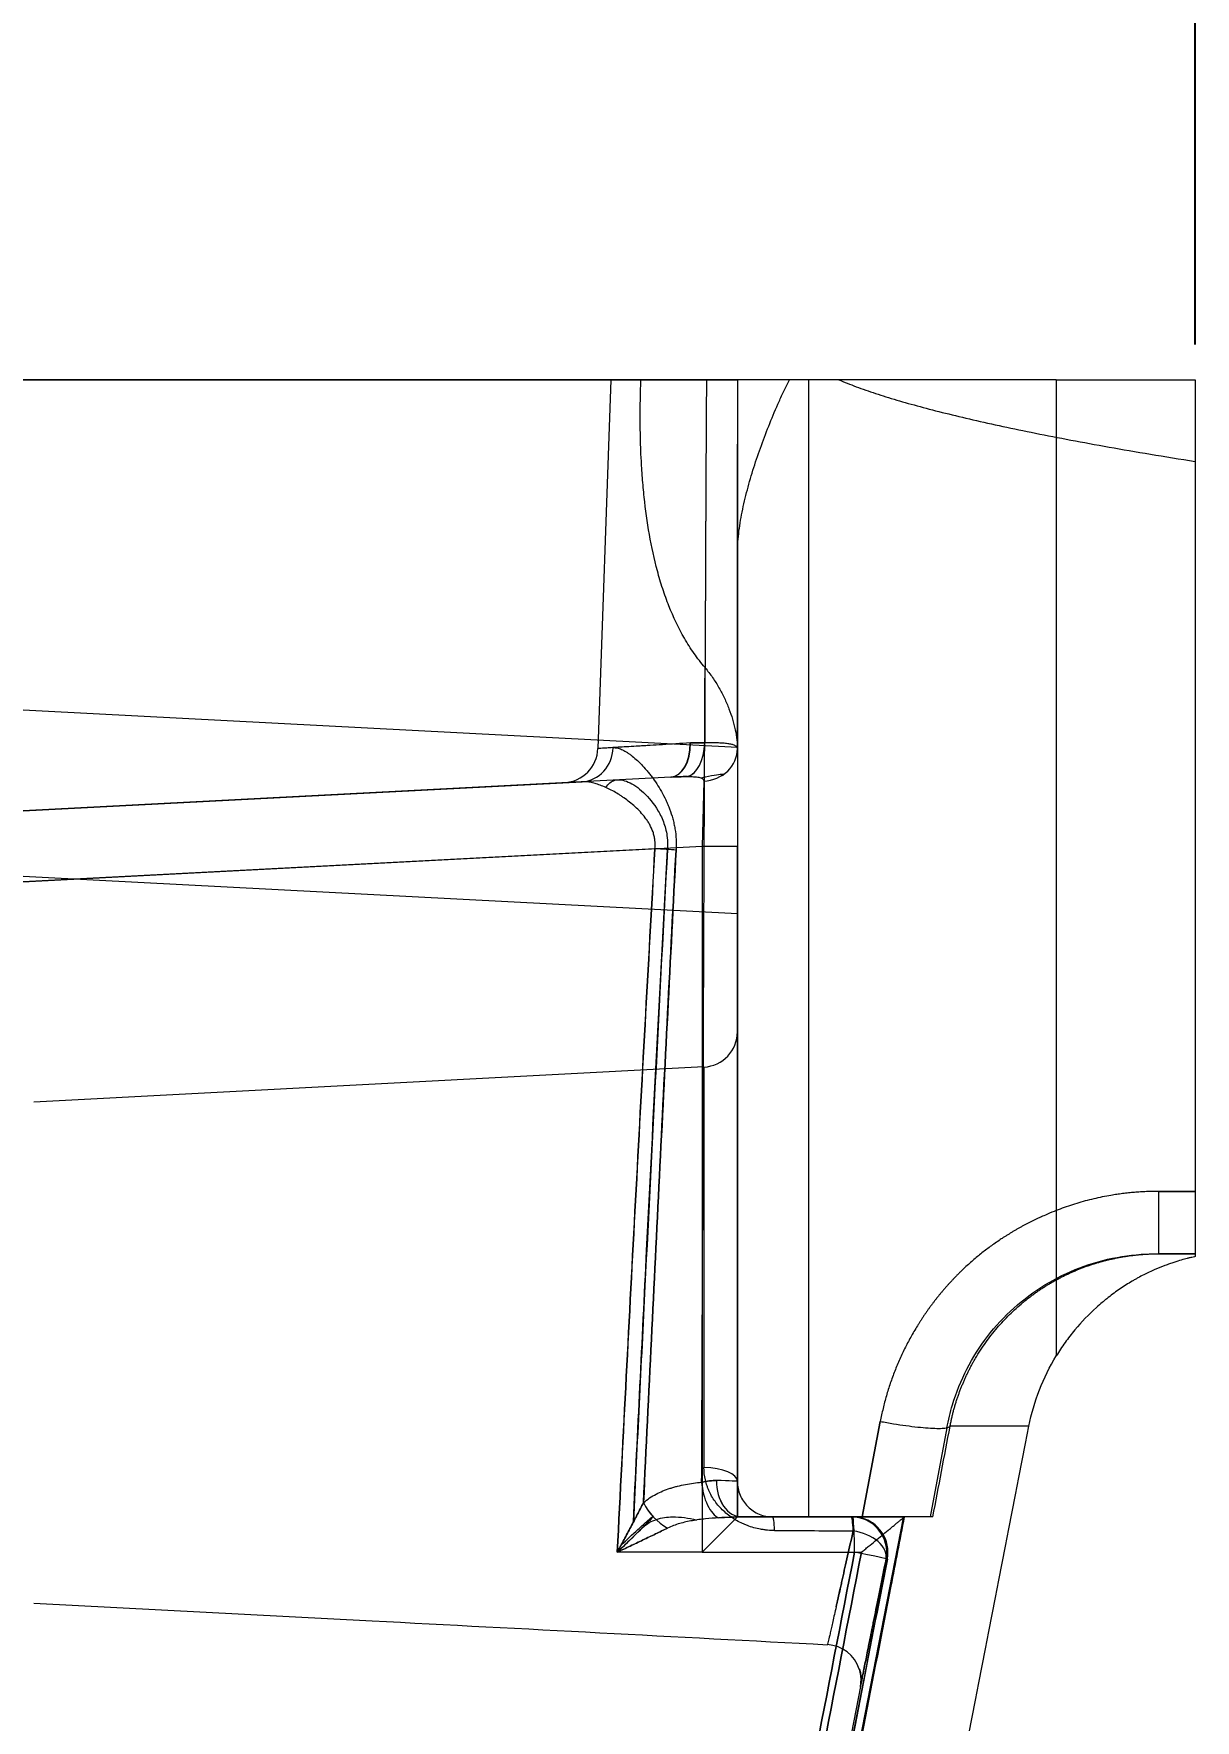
# Model space of a CAD drawing. Header units: millimetres. Extents: x 696 to 1262, y 405 to 535.
# Drawn here: x 952.66 to 969.09, y 481.03 to 504.9 of the extents above; entities that cross this region are included whole.
import ezdxf
from ezdxf.lldxf.tags import DXFTag

# ---------------------------------------------------------------- set-up
doc = ezdxf.new("R2010")
doc.units = ezdxf.units.MM
doc.layers.add('core', color=7, linetype='Continuous', lineweight=20)
doc.layers.add('dim', color=82, linetype='Continuous', lineweight=9)
tags = doc.linetypes.add('DASHED', pattern=[25.72, 12.86, -12.86]).pattern_tags.tags
tags[6:7] = [DXFTag(74, 4), DXFTag(75, 0), DXFTag(340, '0'), DXFTag(46, 0.0), DXFTag(50, 0.0), DXFTag(44, 0.0), DXFTag(45, 0.0)]
tags[4:5] = [DXFTag(74, 4), DXFTag(75, 0), DXFTag(340, '0'), DXFTag(46, 0.0), DXFTag(50, 0.0), DXFTag(44, 0.0), DXFTag(45, 0.0)]
doc.dimstyles.get("Standard").update_dxf_attribs({"dimtxt": 0.18, "dimasz": 0.18, "dimexe": 0.18, "dimexo": 0.0625, "dimgap": 0.09, "dimtad": 0, "dimtih": 1, "dimtoh": 1, "dimzin": 0, "dimdsep": 46, "dimtxsty": 'Standard', "dimcen": 0.09, "dimadec": 0, "dimazin": 0, "dimtfac": 1, "dimtofl": 0, "dimtmove": 0, "dimatfit": 3, "dimfxl": 0, "dimtolj": 1, "dimtzin": 0, "dimarcsym": 0})

# ---------------------------------------------------------------- blocks, each defined once
blk = doc.blocks.new('*D4')
at = {"layer": 'Defpoints', "color": 0, "lineweight": 18, "transparency": 16777216}
for p in [(969.086, 533.419), (843.986, 517.571), (969.086, 500.001)]:
    blk.add_point(p, dxfattribs=at)
at = {"layer": 'dim', "color": 0, "lineweight": -2, "transparency": 16777216}
for p, q in [((843.986, 518.071), (843.986, 533.918)), ((969.086, 500.5), (969.086, 533.918)), ((845.986, 533.419), (900.828, 533.419)), ((967.086, 533.419), (912.244, 533.419))]:
    blk.add_line(p, q, dxfattribs=at)
at = {"layer": 'dim', "color": 0, "lineweight": 18, "transparency": 16777216}
for points in [[(845.986, 533.752), (845.986, 533.085), (843.986, 533.419)], [(967.086, 533.752), (967.086, 533.085), (969.086, 533.419)]]:
    blk.add_solid(points, dxfattribs=at)
at = {"layer": 'dim', "color": 0, "lineweight": 18, "transparency": 16777216, "insert": (906.536, 533.419), "char_height": 2.5, "attachment_point": 5}
blk.add_mtext('\\A1;125.10', dxfattribs=at)

msp = doc.modelspace()

# ---------------------------------------------------------------- linework, layer by layer
at = {"layer": 'core', "linetype": 'Continuous', "lineweight": 18}
for p, q in [((967.121, 500.001), (944.191, 500.001)), ((967.121, 500.001), (969.086, 500.001)), ((969.086, 500.001), (969.086, 487.596))]:
    msp.add_line(p, q, dxfattribs=at)
at = {"layer": 'core', "linetype": 'DASHED', "lineweight": 13, "ltscale": 0.1}
for p, q in [((950.086, 500.001), (962.609, 500.001)), ((963.617, 500.001), (963.617, 483.91)), ((962.612, 497.515), (962.612, 483.91)), ((949.283, 495.501), (962.612, 494.802)), ((961.672, 494.379), (946.699, 493.594)), ((962.112, 493.395), (946.725, 492.589)), ((961.445, 493.363), (948.71, 492.695)), ((950.493, 493.082), (962.612, 492.447)), ((962.554, 471.531), (964.959, 483.899)), ((964.959, 483.899), (962.567, 471.595))]:
    msp.add_line(p, q, dxfattribs=at)
at = {"layer": 'core', "linetype": 'DASHED', "lineweight": 13, "ltscale": 0.04}
for p, q in [((960.821, 500.001), (960.639, 494.782)), ((962.612, 499.089), (962.612, 495.853))]:
    msp.add_line(p, q, dxfattribs=at)
at = {"layer": 'core', "linetype": 'Continuous', "lineweight": 13}
for p, q in [((967.121, 500.001), (967.121, 486.189)), ((969.086, 500.001), (969.086, 487.596))]:
    msp.add_line(p, q, dxfattribs=at)
at = {"layer": 'core', "linetype": 'DASHED', "lineweight": 13, "ltscale": 0.02}
for p, q in [((962.612, 497.515), (962.612, 499.089)), ((964.632, 485.261), (964.377, 483.91)), ((964.377, 483.91), (964.632, 485.261)), ((965.575, 485.171), (965.336, 483.91)), ((962.67, 483.91), (964.242, 483.91)), ((964.242, 483.91), (962.671, 483.91)), ((965.376, 483.91), (964.377, 483.91))]:
    msp.add_line(p, q, dxfattribs=at)
at = {"layer": 'core', "linetype": 'DASHED', "lineweight": 13, "ltscale": 0.05}
for p, q in [((962.612, 499.088), (962.612, 494.782)), ((962.138, 490.276), (962.138, 484.611))]:
    msp.add_line(p, q, dxfattribs=at)
at = {"layer": 'core', "linetype": 'DASHED', "lineweight": 13, "ltscale": 0.09}
msp.add_line((948.709, 493.7), (960.416, 494.313), dxfattribs=at)
at = {"layer": 'core', "linetype": 'DASHED', "lineweight": 13, "ltscale": 0.01}
for p, q in [((962.136, 494.322), (962.112, 493.395)), ((966.734, 485.192), (965.619, 485.192)), ((962.112, 483.41), (962.612, 483.91)), ((962.612, 483.91), (963.617, 483.91)), ((964.377, 483.91), (963.617, 483.91)), ((964.377, 483.91), (963.617, 483.91)), ((964.377, 483.91), (963.617, 483.91)), ((962.112, 483.41), (960.913, 483.41))]:
    msp.add_line(p, q, dxfattribs=at)
at = {"layer": 'core', "linetype": 'DASHED', "lineweight": 13, "ltscale": 0.08}
for p, q in [((962.112, 493.395), (962.112, 483.41)), ((962.612, 483.91), (962.612, 493.395)), ((962.138, 490.276), (952.661, 489.779))]:
    msp.add_line(p, q, dxfattribs=at)
at = {"layer": 'core', "linetype": 'DASHED', "lineweight": 13, "ltscale": 0.008}
for p, q in [((962.612, 493.395), (962.112, 493.395)), ((962.612, 493.395), (962.112, 493.395)), ((968.567, 488.516), (969.086, 488.516)), ((969.086, 488.516), (968.567, 488.516)), ((969.086, 487.633), (968.567, 487.633)), ((969.086, 487.633), (968.567, 487.633)), ((968.567, 487.633), (969.086, 487.633)), ((969.086, 487.633), (968.567, 487.633)), ((969.086, 487.633), (968.567, 487.633))]:
    msp.add_line(p, q, dxfattribs=at)
at = {"layer": 'core', "linetype": 'DASHED', "lineweight": 13}
for p, q in [((962.612, 483.91), (962.612, 483.91)), ((962.612, 483.91), (962.612, 483.91)), ((960.912, 483.41), (960.913, 483.41)), ((964.714, 483.314), (964.732, 483.314))]:
    msp.add_line(p, q, dxfattribs=at).dxf.unprotected_set("ltscale", 0)
at = {"layer": 'core', "linetype": 'DASHED', "lineweight": 13, "ltscale": 0.03}
for p, q in [((962.612, 483.91), (964.972, 483.91)), ((964.972, 483.91), (962.612, 483.91)), ((962.112, 483.41), (964.366, 483.41))]:
    msp.add_line(p, q, dxfattribs=at)
at = {"layer": 'core', "linetype": 'DASHED', "lineweight": 13, "ltscale": 0.06}
msp.add_line((952.661, 482.691), (957.446, 482.44), dxfattribs=at)
at = {"layer": 'core', "linetype": 'DASHED', "lineweight": 13, "ltscale": 0.2}
msp.add_line((964.351, 481.508), (960.534, 461.873), dxfattribs=at)
at = {"layer": 'core', "linetype": 'DASHED', "lineweight": 13, "ltscale": 0.01}
for centre, start, end in [((960.139, 494.799), 273, 358.1699), ((962.112, 490.775), 273, 0), ((964.241, 483.41), 0, 90), ((963.86, 481.603), 18.008, 87)]:
    msp.add_arc(centre, 0.5, start, end, dxfattribs=at)
at = {"layer": 'core', "linetype": 'DASHED', "lineweight": 13, "ltscale": 0.002}
msp.add_arc((964.241, 483.41), 0.5, 349.0051, 0, dxfattribs=at)
at = {"layer": 'core', "linetype": 'DASHED', "lineweight": 13, "ltscale": 0.003}
msp.add_arc((963.86, 481.603), 0.5, 356.9059, 18.0081, dxfattribs=at)
at = {"layer": 'core', "linetype": 'DASHED', "lineweight": 13, "ltscale": 0.001}
msp.add_arc((963.86, 481.603), 0.5, 349, 356.9059, dxfattribs=at)
at = {"layer": 'core', "linetype": 'DASHED', "lineweight": 13, "ltscale": 0.01}
for centre, major_axis, ratio, start_param, end_param in [((960.386, 494.812), (0.026, -0.499), 0.934331, 0, 1.486957), ((960.387, 494.812), (-0.026, 0.499), 0.934233, 3.141593, 4.628554), ((961.645, 494.878), (0.026, -0.499), 0.60026, 0, 1.504411), ((961.647, 494.878), (-0.026, 0.499), 0.599926, 3.141592, 4.646021), ((962.112, 494.781), (-0.5, 0), 0.918957, 1.618919, 3.141592), ((962.112, 494.781), (0.5, 0), 0.919233, 4.760453, 6.283097), ((962.67, 484.41), (0, 0.5), 0.706951, 1.541887, 3.141593), ((962.671, 484.41), (0, -0.5), 0.707559, 4.683512, 6.283185), ((964.223, 483.41), (0, 0.5), 0.999981, 4.520403, 6.283185), ((964.241, 483.41), (0, 0.5), 0.999949, 4.520403, 6.283185), ((964.223, 483.41), (-0.49, 0.098), 0.606483, 3.149232, 4.779612)]:
    msp.add_ellipse(centre, major_axis=major_axis, ratio=ratio, start_param=start_param, end_param=end_param, dxfattribs=at)
at = {"layer": 'core', "linetype": 'DASHED', "lineweight": 13, "ltscale": 0.009}
for centre, major_axis, ratio, start_param, end_param in [((961.879, 494.882), (-0.009, -0.5), 0.540516, 0.12863, 1.545312), ((961.879, 494.882), (0.009, 0.5), 0.540501, 3.269477, 4.686685), ((962.112, 484.41), (-0.5, 0), 0.401954, 3.141593, 4.660029)]:
    msp.add_ellipse(centre, major_axis=major_axis, ratio=ratio, start_param=start_param, end_param=end_param, dxfattribs=at)
at = {"layer": 'core', "linetype": 'DASHED', "lineweight": 13, "ltscale": 0.005}
for centre, major_axis, ratio, start_param, end_param in [((961.418, 493.363), (-0.499, 0.028), 0.002979, 4.000129, 4.660114), ((961.419, 493.363), (0.499, -0.028), 0.002981, 0.85894, 1.518521), ((961.606, 484.41), (1.006, 0), 0.020309, 0.000535, 0.786037), ((961.606, 484.41), (1.006, 0), 0.020302, 0.000695, 0.785176)]:
    msp.add_ellipse(centre, major_axis=major_axis, ratio=ratio, start_param=start_param, end_param=end_param, dxfattribs=at)
at = {"layer": 'core', "linetype": 'DASHED', "lineweight": 13, "ltscale": 0.008}
for centre, major_axis, ratio, start_param, end_param in [((961.644, 484.095), (-0.353, 0.354), 0.574594, 1.007208, 2.046257), ((961.644, 484.094), (0.353, -0.354), 0.574344, 4.149006, 5.187664), ((964.241, 483.41), (0, -0.5), 0.052336, 1.570796, 3.141593), ((964.241, 483.41), (0.491, -0.095), 0.009995, 6.273319, 7.802584)]:
    msp.add_ellipse(centre, major_axis=major_axis, ratio=ratio, start_param=start_param, end_param=end_param, dxfattribs=at)
at = {"layer": 'core', "linetype": 'DASHED', "lineweight": 13, "ltscale": 0.003}
for centre, major_axis, ratio, start_param, end_param in [((963.112, 483.41), (0, -0.5), 0.066324, 2.232252, 3.141593), ((964.223, 483.41), (0, 0.5), 0.065829, 5.364136, 6.283185), ((964.223, 483.41), (0, 0.5), 0.065829, 5.364136, 6.283185)]:
    msp.add_ellipse(centre, major_axis=major_axis, ratio=ratio, start_param=start_param, end_param=end_param, dxfattribs=at)
at = {"layer": 'core', "linetype": 'DASHED', "lineweight": 13, "ltscale": 0.05}
for points, knots in [([(962.154, 495.927), (962.098, 495.992), (962.047, 496.06), (961.95, 496.198), (961.905, 496.269), (961.779, 496.488), (961.707, 496.641), (961.627, 496.84), (961.612, 496.88), (961.583, 496.962), (961.569, 497.003), (961.528, 497.127), (961.503, 497.211), (961.435, 497.464), (961.398, 497.635), (961.337, 497.984), (961.313, 498.161), (961.284, 498.431), (961.276, 498.522), (961.265, 498.659), (961.262, 498.705), (961.256, 498.797), (961.254, 498.843), (961.242, 499.073), (961.237, 499.258), (961.236, 499.628), (961.24, 499.814), (961.247, 500.001)], [0, 0, 0, 0, 0.0625, 0.0625, 0.125, 0.125, 0.25, 0.25, 0.28125, 0.28125, 0.3125, 0.3125, 0.375, 0.375, 0.5, 0.5, 0.625, 0.625, 0.6875, 0.6875, 0.71875, 0.71875, 0.75, 0.75, 0.875, 0.875, 1, 1, 1, 1]), ([(965.575, 485.171), (965.594, 485.28), (965.62, 485.388), (965.705, 485.669), (965.774, 485.841), (965.939, 486.164), (966.037, 486.318), (966.26, 486.608), (966.386, 486.744), (966.792, 487.108), (967.112, 487.304), (967.794, 487.565), (968.163, 487.633), (968.535, 487.633), (968.541, 487.633), (968.547, 487.633)], [0, 0, 0, 0, 0.079909, 0.079909, 0.21072, 0.21072, 0.341531, 0.341531, 0.472343, 0.472343, 0.733965, 0.733965, 0.995588, 0.995588, 1, 1, 1, 1])]:
    msp.add_open_spline(points, degree=3, knots=knots, dxfattribs=at)
at = {"layer": 'core', "linetype": 'DASHED', "lineweight": 13, "ltscale": 0.04}
for points in [[(962.173, 500.001), (962.164, 498.288), (962.156, 496.574), (962.149, 494.864)], [(962.173, 500.001), (962.164, 498.299), (962.156, 496.587), (962.149, 494.864)], [(964.044, 500.001), (964.122, 499.967), (964.288, 499.902), (964.561, 499.807), (964.861, 499.713), (965.189, 499.62), (965.547, 499.528), (965.937, 499.434), (966.361, 499.34), (966.82, 499.245), (967.319, 499.148), (967.859, 499.049), (968.444, 498.948), (968.867, 498.879), (969.086, 498.844)]]:
    msp.add_open_spline(points, degree=3, dxfattribs=at)
at = {"layer": 'core', "linetype": 'DASHED', "lineweight": 13, "ltscale": 0.01}
for points, knots in [([(962.611, 500.001), (962.611, 499.847), (962.611, 499.695), (962.611, 499.391), (962.612, 499.24), (962.612, 499.089)], [0, 0, 0, 0, 0.5, 0.5, 1, 1, 1, 1]), ([(962.611, 500.001), (962.611, 499.848), (962.611, 499.695), (962.611, 499.392), (962.612, 499.24), (962.612, 499.09)], [0, 0, 0, 0, 0.5, 0.5, 1, 1, 1, 1]), ([(968.567, 488.516), (968.567, 488.477), (968.567, 488.371), (968.567, 488.206), (968.567, 488.065), (968.567, 487.968), (968.567, 487.904), (968.567, 487.845), (968.567, 487.772), (968.567, 487.697), (968.567, 487.644), (968.567, 487.633), (968.567, 487.633)], [0, 0, 0, 0, 0.075706, 0.210952, 0.346198, 0.413821, 0.481444, 0.549067, 0.61669, 0.751936, 0.887183, 1, 1, 1, 1]), ([(967.902, 487.559), (967.917, 487.562), (967.949, 487.569), (967.999, 487.579), (968.05, 487.588), (968.101, 487.597), (968.152, 487.605), (968.204, 487.611), (968.256, 487.617), (968.307, 487.622), (968.359, 487.626), (968.411, 487.629), (968.463, 487.631), (968.515, 487.633), (968.55, 487.633), (968.567, 487.633)], [0, 0, 0, 0, 0.068983, 0.146603, 0.224215, 0.301819, 0.379415, 0.457004, 0.534588, 0.612166, 0.68974, 0.767309, 0.844875, 0.922439, 1, 1, 1, 1]), ([(961.284, 484.112), (961.312, 484.136), (961.34, 484.158), (961.399, 484.197), (961.43, 484.216), (961.524, 484.265), (961.59, 484.292), (961.677, 484.32), (961.695, 484.326), (961.73, 484.336), (961.784, 484.35), (961.839, 484.362), (961.951, 484.383), (962.028, 484.394), (962.106, 484.402)], [0, 0, 0, 0, 0.125, 0.125, 0.25, 0.25, 0.5, 0.5, 0.5625, 0.5625, 0.625, 0.75, 0.75, 1, 1, 1, 1]), ([(962.612, 484.41), (962.612, 484.377), (962.615, 484.344), (962.628, 484.28), (962.637, 484.249), (962.662, 484.188), (962.678, 484.159), (962.714, 484.105), (962.735, 484.079), (962.781, 484.033), (962.807, 484.012), (962.861, 483.976), (962.89, 483.96), (962.951, 483.935), (962.982, 483.926), (963.046, 483.913), (963.079, 483.91), (963.112, 483.91)], [0, 0, 0, 0, 0.125, 0.125, 0.25, 0.25, 0.375, 0.375, 0.5, 0.5, 0.625, 0.625, 0.75, 0.75, 0.875, 0.875, 1, 1, 1, 1]), ([(961.283, 484.112), (961.254, 484.057), (961.225, 484), (961.165, 483.884), (961.134, 483.826), (961.071, 483.708), (961.04, 483.648), (960.992, 483.559), (960.976, 483.529), (960.952, 483.485), (960.944, 483.47), (960.928, 483.44), (960.92, 483.425), (960.912, 483.41)], [0, 0, 0, 0, 0.25, 0.25, 0.5, 0.5, 0.75, 0.75, 0.875, 0.875, 0.9375, 0.9375, 1, 1, 1, 1]), ([(960.913, 483.41), (960.921, 483.425), (960.929, 483.44), (960.945, 483.47), (960.953, 483.485), (960.977, 483.529), (960.993, 483.559), (961.041, 483.648), (961.072, 483.708), (961.119, 483.796), (961.135, 483.826), (961.165, 483.884), (961.181, 483.913), (961.226, 483.999), (961.255, 484.056), (961.284, 484.112)], [0, 0, 0, 0, 0.0625, 0.0625, 0.125, 0.125, 0.25, 0.25, 0.5, 0.5, 0.625, 0.625, 0.75, 0.75, 1, 1, 1, 1]), ([(960.912, 483.41), (960.927, 483.417), (960.943, 483.424), (960.973, 483.439), (960.989, 483.446), (961.034, 483.468), (961.065, 483.483), (961.156, 483.526), (961.216, 483.555), (961.336, 483.613), (961.395, 483.641), (961.512, 483.697), (961.569, 483.725), (961.625, 483.752)], [0, 0, 0, 0, 0.0625, 0.0625, 0.125, 0.125, 0.25, 0.25, 0.5, 0.5, 0.75, 0.75, 1, 1, 1, 1]), ([(961.625, 483.752), (961.57, 483.725), (961.513, 483.697), (961.425, 483.655), (961.396, 483.641), (961.337, 483.613), (961.307, 483.598), (961.217, 483.555), (961.157, 483.526), (961.066, 483.483), (961.035, 483.468), (960.989, 483.446), (960.974, 483.439), (960.944, 483.424), (960.928, 483.417), (960.913, 483.41)], [0, 0, 0, 0, 0.25, 0.25, 0.375, 0.375, 0.5, 0.5, 0.75, 0.75, 0.875, 0.875, 0.9375, 0.9375, 1, 1, 1, 1]), ([(961.269, 483.755), (961.27, 483.757), (961.271, 483.758), (961.33, 483.814), (961.398, 483.852), (961.54, 483.898), (961.617, 483.909), (961.804, 483.911), (961.919, 483.895), (962.034, 483.866)], [0, 0, 0, 0, 0.006102, 0.006102, 0.297458, 0.297458, 0.588813, 0.588813, 1, 1, 1, 1]), ([(962.349, 483.897), (962.286, 483.893), (962.223, 483.889), (962.098, 483.876), (962.036, 483.867), (961.914, 483.846), (961.854, 483.833), (961.766, 483.808), (961.737, 483.798), (961.681, 483.777), (961.653, 483.766), (961.625, 483.752)], [0, 0, 0, 0, 0.25, 0.25, 0.5, 0.5, 0.75, 0.75, 0.875, 0.875, 1, 1, 1, 1]), ([(964.366, 483.41), (964.374, 483.417), (964.382, 483.423), (964.398, 483.437), (964.423, 483.457), (964.447, 483.477), (964.495, 483.517), (964.527, 483.543), (964.591, 483.596), (964.622, 483.622), (964.684, 483.672), (964.713, 483.697), (964.757, 483.732), (964.771, 483.744), (964.799, 483.767), (964.813, 483.778), (964.839, 483.8), (964.851, 483.81), (964.875, 483.83), (964.887, 483.839), (964.908, 483.857), (964.918, 483.865), (964.936, 483.88), (964.943, 483.886), (964.957, 483.897), (964.962, 483.901), (964.969, 483.907), (964.971, 483.909), (964.972, 483.91)], [0, 0, 0, 0, 0.03125, 0.03125, 0.0625, 0.125, 0.125, 0.25, 0.25, 0.375, 0.375, 0.5, 0.5, 0.5625, 0.5625, 0.625, 0.625, 0.6875, 0.6875, 0.75, 0.75, 0.8125, 0.8125, 0.875, 0.875, 0.9375, 0.9375, 1, 1, 1, 1]), ([(964.366, 483.41), (964.374, 483.417), (964.382, 483.423), (964.398, 483.437), (964.423, 483.457), (964.447, 483.477), (964.495, 483.517), (964.527, 483.543), (964.591, 483.596), (964.622, 483.622), (964.684, 483.672), (964.713, 483.697), (964.757, 483.732), (964.771, 483.744), (964.799, 483.767), (964.813, 483.778), (964.839, 483.8), (964.851, 483.81), (964.875, 483.83), (964.887, 483.839), (964.908, 483.857), (964.918, 483.865), (964.936, 483.88), (964.943, 483.886), (964.957, 483.897), (964.962, 483.901), (964.969, 483.907), (964.971, 483.909), (964.972, 483.91)], [0, 0, 0, 0, 0.03125, 0.03125, 0.0625, 0.125, 0.125, 0.25, 0.25, 0.375, 0.375, 0.5, 0.5, 0.5625, 0.5625, 0.625, 0.625, 0.6875, 0.6875, 0.75, 0.75, 0.8125, 0.8125, 0.875, 0.875, 0.9375, 0.9375, 1, 1, 1, 1]), ([(963.138, 483.717), (963.471, 483.716), (963.803, 483.715), (964.174, 483.713), (964.211, 483.713), (964.249, 483.713)], [0, 0, 0, 0, 0.898308, 0.898308, 1, 1, 1, 1]), ([(964.006, 482.633), (964.015, 482.673), (964.025, 482.716), (964.045, 482.803), (964.055, 482.848), (964.07, 482.917), (964.076, 482.941), (964.087, 482.989), (964.092, 483.014), (964.12, 483.139), (964.168, 483.351), (964.221, 483.588), (964.249, 483.713)], [0, 0, 0, 0, 0.149931, 0.149931, 0.291609, 0.291609, 0.362448, 0.362448, 0.433287, 0.433287, 0.716644, 1, 1, 1, 1])]:
    msp.add_open_spline(points, degree=3, knots=knots, dxfattribs=at)
at = {"layer": 'core', "linetype": 'DASHED', "lineweight": 13, "ltscale": 0.03}
msp.add_open_spline([(962.612, 497.515), (962.612, 497.616), (962.618, 497.717), (962.641, 497.922), (962.658, 498.025), (962.689, 498.181), (962.7, 498.233), (962.725, 498.338), (962.738, 498.39), (962.78, 498.549), (962.811, 498.654), (962.877, 498.863), (962.913, 498.968), (962.988, 499.176), (963.028, 499.28), (963.111, 499.487), (963.155, 499.591), (963.224, 499.745), (963.248, 499.797), (963.297, 499.899), (963.323, 499.95), (963.35, 500.001)], degree=3, knots=[0, 0, 0, 0, 0.125, 0.125, 0.25, 0.25, 0.3125, 0.3125, 0.375, 0.375, 0.5, 0.5, 0.625, 0.625, 0.75, 0.75, 0.875, 0.875, 0.9375, 0.9375, 1, 1, 1, 1], dxfattribs=at)
at = {"layer": 'core', "linetype": 'DASHED', "lineweight": 13, "ltscale": 0.05}
for points in [[(962.612, 499.089), (962.612, 497.644), (962.612, 496.208), (962.612, 494.781)], [(962.612, 494.781), (962.612, 496.198), (962.612, 497.633), (962.612, 499.088)], [(957.446, 482.44), (959.593, 482.327), (961.739, 482.215), (963.886, 482.102)]]:
    msp.add_open_spline(points, degree=3, dxfattribs=at)
at = {"layer": 'core', "linetype": 'DASHED', "lineweight": 13, "ltscale": 0.09}
msp.add_open_spline([(962.106, 484.402), (962.109, 484.994), (962.113, 486.163), (962.12, 487.895), (962.127, 489.585), (962.134, 491.231), (962.14, 492.835), (962.147, 494.395), (962.152, 495.421), (962.154, 495.927)], degree=3, knots=[0, 0, 0, 0, 0.154044, 0.304359, 0.450945, 0.593802, 0.732931, 0.86833, 1, 1, 1, 1], dxfattribs=at)
at = {"layer": 'core', "linetype": 'DASHED', "lineweight": 13, "ltscale": 0.02}
for points, knots in [([(962.153, 495.926), (962.192, 495.881), (962.228, 495.834), (962.293, 495.739), (962.323, 495.69), (962.379, 495.593), (962.405, 495.544), (962.44, 495.47), (962.451, 495.445), (962.472, 495.395), (962.483, 495.37), (962.511, 495.295), (962.545, 495.196), (962.57, 495.098), (962.591, 495), (962.599, 494.952), (962.609, 494.855), (962.612, 494.807), (962.612, 494.76)], [0, 0, 0, 0, 0.125, 0.125, 0.25, 0.25, 0.375, 0.375, 0.4375, 0.4375, 0.5, 0.5, 0.625, 0.75, 0.75, 0.875, 0.875, 1, 1, 1, 1]), ([(961.946, 494.861), (961.804, 494.852), (961.673, 494.844), (961.491, 494.833), (961.432, 494.83), (961.349, 494.825), (961.322, 494.823), (961.268, 494.82), (961.243, 494.818), (961.117, 494.811), (961.029, 494.805), (960.916, 494.799), (960.882, 494.796), (960.835, 494.794), (960.82, 494.793), (960.792, 494.791), (960.779, 494.79), (960.718, 494.787), (960.683, 494.784), (960.652, 494.783), (960.645, 494.782), (960.64, 494.782), (960.639, 494.782), (960.639, 494.782)], [0, 0, 0, 0, 0.174054, 0.174054, 0.261082, 0.261082, 0.304595, 0.304595, 0.348109, 0.348109, 0.522163, 0.522163, 0.60919, 0.60919, 0.652704, 0.652704, 0.696217, 0.696217, 0.870272, 0.870272, 0.957299, 0.957299, 1, 1, 1, 1]), ([(960.854, 494.795), (960.872, 494.796), (960.891, 494.794), (960.93, 494.786), (960.951, 494.779), (960.993, 494.761), (961.015, 494.749), (961.049, 494.729), (961.061, 494.721), (961.084, 494.705), (961.096, 494.696), (961.155, 494.651), (961.204, 494.608), (961.278, 494.531), (961.302, 494.504), (961.339, 494.461), (961.352, 494.446), (961.376, 494.415), (961.388, 494.399), (961.424, 494.351), (961.448, 494.318), (961.493, 494.248), (961.516, 494.212), (961.559, 494.136), (961.579, 494.096), (961.608, 494.035), (961.618, 494.014), (961.636, 493.97), (961.645, 493.949), (961.67, 493.882), (961.684, 493.837), (961.703, 493.766), (961.709, 493.743), (961.72, 493.694), (961.725, 493.67), (961.745, 493.547), (961.751, 493.447), (961.745, 493.345)], [0, 0, 0, 0, 0.0625, 0.0625, 0.125, 0.125, 0.1875, 0.1875, 0.21875, 0.21875, 0.25, 0.25, 0.375, 0.375, 0.4375, 0.4375, 0.46875, 0.46875, 0.5, 0.5, 0.5625, 0.5625, 0.625, 0.625, 0.6875, 0.6875, 0.71875, 0.71875, 0.75, 0.75, 0.8125, 0.8125, 0.84375, 0.84375, 0.875, 0.875, 1, 1, 1, 1]), ([(961.445, 493.363), (961.45, 493.404), (961.45, 493.444), (961.443, 493.504), (961.439, 493.524), (961.43, 493.563), (961.425, 493.583), (961.405, 493.639), (961.389, 493.673), (961.362, 493.723), (961.352, 493.739), (961.331, 493.771), (961.32, 493.786), (961.287, 493.831), (961.264, 493.859), (961.215, 493.911), (961.19, 493.935), (961.114, 494.005), (961.061, 494.046), (960.994, 494.093), (960.981, 494.102), (960.954, 494.12), (960.914, 494.146), (960.874, 494.169), (960.795, 494.212), (960.742, 494.236), (960.679, 494.261), (960.666, 494.266), (960.641, 494.274), (960.604, 494.287), (960.568, 494.296), (960.498, 494.311), (960.454, 494.315), (960.413, 494.313)], [0, 0, 0, 0, 0.0625, 0.0625, 0.09375, 0.09375, 0.125, 0.125, 0.1875, 0.1875, 0.21875, 0.21875, 0.25, 0.25, 0.3125, 0.3125, 0.375, 0.375, 0.5, 0.5, 0.53125, 0.53125, 0.5625, 0.625, 0.625, 0.75, 0.75, 0.78125, 0.78125, 0.8125, 0.875, 0.875, 1, 1, 1, 1]), ([(960.752, 494.231), (960.786, 494.285), (960.829, 494.319), (960.935, 494.348), (960.998, 494.339), (961.137, 494.278), (961.211, 494.229), (961.358, 494.091), (961.429, 494.006), (961.523, 493.844), (961.551, 493.786), (961.595, 493.66), (961.611, 493.592), (961.626, 493.467), (961.627, 493.409), (961.622, 493.353)], [0, 0, 0, 0, 0.170544, 0.170544, 0.359235, 0.359235, 0.547926, 0.547926, 0.736617, 0.736617, 0.830962, 0.830962, 0.925308, 0.925308, 1, 1, 1, 1]), ([(964.633, 485.261), (964.695, 485.25), (964.757, 485.239), (964.878, 485.219), (964.938, 485.21), (965.053, 485.194), (965.109, 485.187), (965.214, 485.176), (965.263, 485.172), (965.353, 485.165), (965.395, 485.163), (965.468, 485.162), (965.499, 485.163), (965.552, 485.167), (965.574, 485.17), (965.605, 485.179), (965.614, 485.185), (965.619, 485.192)], [0, 0, 0, 0, 0.125, 0.125, 0.25, 0.25, 0.375, 0.375, 0.5, 0.5, 0.625, 0.625, 0.75, 0.75, 0.875, 0.875, 1, 1, 1, 1]), ([(963.138, 483.717), (963.105, 483.717), (963.072, 483.719), (963.022, 483.723), (963.006, 483.725), (962.973, 483.73), (962.956, 483.732), (962.875, 483.747), (962.812, 483.765), (962.737, 483.793), (962.722, 483.799), (962.692, 483.812), (962.648, 483.832), (962.607, 483.854), (962.527, 483.903), (962.477, 483.939), (962.409, 484), (962.387, 484.022), (962.346, 484.066), (962.326, 484.089), (962.273, 484.16), (962.242, 484.211), (962.21, 484.278), (962.204, 484.292), (962.193, 484.32), (962.177, 484.362), (962.165, 484.404), (962.145, 484.491), (962.138, 484.55), (962.138, 484.611)], [0, 0, 0, 0, 0.0625, 0.0625, 0.09375, 0.09375, 0.125, 0.125, 0.25, 0.25, 0.28125, 0.28125, 0.3125, 0.375, 0.375, 0.5, 0.5, 0.5625, 0.5625, 0.625, 0.625, 0.75, 0.75, 0.78125, 0.78125, 0.8125, 0.875, 0.875, 1, 1, 1, 1]), ([(960.966, 483.511), (961.048, 483.587), (961.128, 483.662), (961.254, 483.778), (961.304, 483.822), (961.38, 483.889), (961.407, 483.91), (961.416, 483.91), (961.398, 483.889), (961.335, 483.823), (961.292, 483.779), (961.194, 483.682), (961.141, 483.63), (961.029, 483.522), (960.97, 483.465), (960.912, 483.41)], [0, 0, 0, 0, 0.18824, 0.18824, 0.323534, 0.323534, 0.458827, 0.458827, 0.59412, 0.59412, 0.729413, 0.729413, 0.864707, 0.864707, 1, 1, 1, 1]), ([(964.249, 483.713), (964.221, 483.588), (964.168, 483.351), (964.12, 483.139), (964.092, 483.014), (964.087, 482.989), (964.076, 482.941), (964.06, 482.87), (964.045, 482.803), (964.016, 482.676), (963.999, 482.599), (963.967, 482.46), (963.953, 482.398), (963.938, 482.331), (963.935, 482.318), (963.93, 482.294), (963.922, 482.258), (963.915, 482.228), (963.903, 482.175), (963.897, 482.148), (963.888, 482.112), (963.886, 482.102), (963.886, 482.102)], [0, 0, 0, 0, 0.12506, 0.25012, 0.25012, 0.281385, 0.281385, 0.31265, 0.37518, 0.37518, 0.500239, 0.500239, 0.625299, 0.625299, 0.656564, 0.656564, 0.687829, 0.750359, 0.750359, 0.875419, 0.875419, 1, 1, 1, 1]), ([(964.351, 481.508), (964.351, 481.508), (964.353, 481.518), (964.361, 481.558), (964.367, 481.589), (964.379, 481.649), (964.384, 481.671), (964.392, 481.709), (964.394, 481.722), (964.4, 481.749), (964.403, 481.764), (964.418, 481.839), (964.432, 481.908), (964.463, 482.064), (964.481, 482.15), (964.509, 482.293), (964.519, 482.343), (964.535, 482.421), (964.54, 482.447), (964.551, 482.502), (964.557, 482.529), (964.585, 482.67), (964.633, 482.908), (964.686, 483.174), (964.714, 483.314)], [0, 0, 0, 0, 0.125219, 0.125219, 0.250188, 0.250188, 0.312672, 0.312672, 0.343914, 0.343914, 0.375156, 0.375156, 0.500125, 0.500125, 0.625094, 0.625094, 0.687578, 0.687578, 0.71882, 0.71882, 0.750063, 0.750063, 0.875031, 1, 1, 1, 1]), ([(964.714, 483.314), (964.686, 483.174), (964.633, 482.908), (964.585, 482.67), (964.557, 482.529), (964.551, 482.502), (964.54, 482.447), (964.524, 482.368), (964.509, 482.293), (964.481, 482.15), (964.463, 482.064), (964.432, 481.908), (964.418, 481.839), (964.403, 481.764), (964.4, 481.749), (964.394, 481.722), (964.386, 481.682), (964.379, 481.649), (964.367, 481.589), (964.361, 481.558), (964.353, 481.518), (964.351, 481.508), (964.351, 481.508)], [0, 0, 0, 0, 0.125044, 0.250088, 0.250088, 0.281349, 0.281349, 0.31261, 0.375132, 0.375132, 0.500176, 0.500176, 0.62522, 0.62522, 0.656481, 0.656481, 0.687742, 0.750264, 0.750264, 0.875308, 0.875308, 1, 1, 1, 1])]:
    msp.add_open_spline(points, degree=3, knots=knots, dxfattribs=at)
at = {"layer": 'core', "linetype": 'DASHED', "lineweight": 13, "ltscale": 0.003}
for points in [[(962.149, 494.864), (962.079, 494.866), (962.012, 494.865), (961.946, 494.861)], [(961.947, 494.861), (962.013, 494.865), (962.08, 494.866), (962.149, 494.864)]]:
    msp.add_open_spline(points, degree=3, dxfattribs=at)
at = {"layer": 'core', "linetype": 'DASHED', "lineweight": 13, "ltscale": 0.008}
for points, knots in [([(962.612, 494.781), (962.612, 494.789), (962.607, 494.804), (962.591, 494.817), (962.576, 494.825), (962.57, 494.828), (962.558, 494.833), (962.55, 494.835), (962.528, 494.842), (962.492, 494.849), (962.448, 494.854), (962.411, 494.858), (962.398, 494.859), (962.371, 494.86), (962.357, 494.861), (962.314, 494.863), (962.253, 494.864), (962.185, 494.864), (962.149, 494.864)], [0, 0, 0, 0, 0.125, 0.25, 0.25, 0.3125, 0.3125, 0.375, 0.375, 0.5, 0.625, 0.625, 0.6875, 0.6875, 0.75, 0.75, 0.875, 1, 1, 1, 1]), ([(960.913, 483.41), (961.029, 483.52), (961.146, 483.633), (961.252, 483.738), (961.26, 483.747), (961.269, 483.755)], [0, 0, 0, 0, 0.916333, 0.916333, 1, 1, 1, 1])]:
    msp.add_open_spline(points, degree=3, knots=knots, dxfattribs=at)
at = {"layer": 'core', "linetype": 'DASHED', "lineweight": 13, "ltscale": 0.002}
msp.add_open_spline([(962.612, 494.76), (962.612, 494.661)], degree=1, dxfattribs=at)
at = {"layer": 'core', "linetype": 'DASHED', "lineweight": 13, "ltscale": 0.004}
for points in [[(961.672, 494.379), (961.748, 494.383), (961.826, 494.385), (961.905, 494.385)], [(961.905, 494.385), (961.826, 494.385), (961.749, 494.383), (961.673, 494.379)]]:
    msp.add_open_spline(points, degree=3, dxfattribs=at)
for points, knots in [([(961.905, 494.385), (961.92, 494.385), (961.935, 494.385), (961.964, 494.385), (961.978, 494.384), (962.006, 494.383), (962.019, 494.382), (962.044, 494.379), (962.056, 494.377), (962.077, 494.373), (962.087, 494.37), (962.1, 494.365), (962.104, 494.363), (962.112, 494.359), (962.115, 494.357), (962.124, 494.351), (962.129, 494.346), (962.133, 494.337), (962.134, 494.334), (962.136, 494.328), (962.136, 494.325), (962.136, 494.322)], [0, 0, 0, 0, 0.125, 0.125, 0.25, 0.25, 0.375, 0.375, 0.5, 0.5, 0.625, 0.625, 0.6875, 0.6875, 0.75, 0.75, 0.875, 0.875, 0.9375, 0.9375, 1, 1, 1, 1]), ([(964.335, 481.757), (964.339, 481.746), (964.351, 481.713), (964.359, 481.659), (964.361, 481.601), (964.359, 481.559), (964.355, 481.533), (964.354, 481.524), (964.354, 481.523)], [0, 0, 0, 0, 0.147493, 0.443173, 0.685947, 0.868633, 0.982926, 1, 1, 1, 1])]:
    msp.add_open_spline(points, degree=3, knots=knots, dxfattribs=at)
at = {"layer": 'core', "linetype": 'DASHED', "lineweight": 13, "ltscale": 0.005}
for points, knots in [([(962.418, 494.418), (962.387, 494.417), (962.353, 494.413), (962.27, 494.4), (962.218, 494.39), (962.142, 494.374), (962.121, 494.37), (962.1, 494.365)], [0, 0, 0, 0, 0.36351, 0.36351, 0.826665, 0.826665, 1, 1, 1, 1]), ([(962.671, 483.91), (962.62, 483.91), (962.567, 483.908), (962.459, 483.903), (962.405, 483.9), (962.349, 483.897)], [0, 0, 0, 0, 0.5, 0.5, 1, 1, 1, 1]), ([(962.349, 483.897), (962.404, 483.9), (962.459, 483.904), (962.566, 483.908), (962.619, 483.91), (962.67, 483.91)], [0, 0, 0, 0, 0.5, 0.5, 1, 1, 1, 1])]:
    msp.add_open_spline(points, degree=3, knots=knots, dxfattribs=at)
at = {"layer": 'core', "linetype": 'DASHED', "lineweight": 13, "ltscale": 0.08}
for points, knots in [([(961.444, 493.363), (961.35, 491.704), (961.259, 490.046), (961.082, 486.728), (960.996, 485.069), (960.912, 483.41)], [0, 0, 0, 0, 0.5, 0.5, 1, 1, 1, 1]), ([(960.913, 483.41), (960.997, 485.069), (961.083, 486.728), (961.26, 490.046), (961.351, 491.704), (961.445, 493.363)], [0, 0, 0, 0, 0.5, 0.5, 1, 1, 1, 1]), ([(961.14, 483.838), (961.202, 485.118), (961.264, 486.399), (961.423, 489.571), (961.52, 491.462), (961.621, 493.353)], [0, 0, 0, 0, 0.403745, 0.403745, 1, 1, 1, 1]), ([(961.622, 493.353), (961.512, 491.294), (961.407, 489.235), (961.249, 486.063), (961.194, 484.95), (961.141, 483.837)], [0, 0, 0, 0, 0.649198, 0.649198, 1, 1, 1, 1])]:
    msp.add_open_spline(points, degree=3, knots=knots, dxfattribs=at)
at = {"layer": 'core', "linetype": 'DASHED', "lineweight": 13, "ltscale": 0.07}
for points in [[(961.283, 484.112), (961.357, 485.651), (961.432, 487.19), (961.585, 490.268), (961.663, 491.807), (961.744, 493.345)], [(961.745, 493.345), (961.664, 491.807), (961.586, 490.268), (961.433, 487.19), (961.358, 485.651), (961.284, 484.112)]]:
    msp.add_open_spline(points, degree=3, knots=[0, 0, 0, 0, 0.5, 0.5, 1, 1, 1, 1], dxfattribs=at)
msp.add_open_spline([(962.612, 493.395), (962.612, 484.41)], degree=1, dxfattribs=at)
at = {"layer": 'core', "linetype": 'DASHED', "lineweight": 13, "ltscale": 0.04}
for points, degree, knots in [([(968.567, 488.516), (967.875, 488.516), (966.913, 488.173), (966.612, 488.006), (966.307, 487.837), (965.774, 487.407), (965.547, 487.145), (965.321, 486.886), (965.141, 486.588), (964.767, 485.972), (964.632, 485.261)], 2, [0, 0, 0, 0.25, 0.375, 0.375, 0.5, 0.625, 0.625, 0.75, 0.75, 1, 1, 1]), ([(965.619, 485.192), (965.62, 485.201), (965.624, 485.219), (965.629, 485.246), (965.635, 485.273), (965.641, 485.3), (965.647, 485.326), (965.653, 485.352), (965.66, 485.379), (965.666, 485.405), (965.673, 485.431), (965.681, 485.456), (965.688, 485.482), (965.696, 485.508), (965.703, 485.533), (965.711, 485.558), (965.72, 485.583), (965.728, 485.608), (965.737, 485.633), (965.745, 485.657), (965.754, 485.682), (965.763, 485.706), (965.773, 485.73), (965.782, 485.754), (965.792, 485.778), (965.802, 485.801), (965.811, 485.825), (965.822, 485.848), (965.832, 485.871), (965.842, 485.894), (965.853, 485.917), (965.864, 485.939), (965.875, 485.962), (965.886, 485.984), (965.897, 486.006), (965.908, 486.028), (965.92, 486.05), (965.931, 486.071), (965.943, 486.093), (965.955, 486.114), (965.967, 486.135), (966.02, 486.225), (966.12, 486.38), (966.281, 486.586), (966.456, 486.774), (966.596, 486.9), (966.688, 486.975), (966.729, 487.007), (966.77, 487.039), (966.812, 487.069), (966.855, 487.099), (966.898, 487.129), (966.942, 487.157), (966.986, 487.185), (967.03, 487.212), (967.075, 487.238), (967.121, 487.264), (967.167, 487.288), (967.213, 487.312), (967.26, 487.335), (967.307, 487.357), (967.354, 487.379), (967.402, 487.399), (967.45, 487.419), (967.499, 487.438), (967.547, 487.456), (967.597, 487.473), (967.646, 487.489), (967.696, 487.505), (967.746, 487.519), (967.796, 487.533), (967.846, 487.546), (967.882, 487.554), (967.901, 487.559), (967.902, 487.559)], 3, [0, 0, 0, 0, 0.00797, 0.015913, 0.023831, 0.031722, 0.039587, 0.047426, 0.055238, 0.063025, 0.070785, 0.078519, 0.086227, 0.093908, 0.101564, 0.109193, 0.116796, 0.124373, 0.131924, 0.139449, 0.146947, 0.15442, 0.161866, 0.169286, 0.176681, 0.184049, 0.191391, 0.198706, 0.205996, 0.21326, 0.220498, 0.227709, 0.234895, 0.242054, 0.249188, 0.256295, 0.263377, 0.270432, 0.277462, 0.284465, 0.291442, 0.298394, 0.374958, 0.450113, 0.523871, 0.596245, 0.611192, 0.626134, 0.64107, 0.656002, 0.670928, 0.685851, 0.700768, 0.715681, 0.730589, 0.745494, 0.760394, 0.77529, 0.790183, 0.805072, 0.819957, 0.834838, 0.849717, 0.864592, 0.879464, 0.894333, 0.9092, 0.924063, 0.938925, 0.953783, 0.96864, 0.983494, 0.998346, 1, 1, 1, 1])]:
    msp.add_open_spline(points, degree=degree, knots=knots, dxfattribs=at)
at = {"layer": 'core', "linetype": 'Continuous', "lineweight": 18}
msp.add_open_spline([(969.086, 487.596), (969.086, 487.596), (969.082, 487.594), (969.065, 487.589), (969.053, 487.586), (969.028, 487.58), (969.014, 487.577), (968.998, 487.573), (968.986, 487.57), (968.98, 487.569), (968.949, 487.561), (968.921, 487.553), (968.857, 487.535), (968.822, 487.524), (968.763, 487.505), (968.733, 487.495), (968.7, 487.483), (968.679, 487.475), (968.667, 487.471), (968.611, 487.45), (968.563, 487.43), (968.463, 487.387), (968.411, 487.362), (968.331, 487.322), (968.304, 487.307), (968.262, 487.284), (968.248, 487.277), (968.22, 487.261), (968.15, 487.22), (968.08, 487.176), (967.967, 487.099), (967.911, 487.058), (967.841, 487.002), (967.827, 486.991), (967.799, 486.969), (967.785, 486.957), (967.743, 486.922), (967.716, 486.898), (967.581, 486.776), (967.478, 486.669), (967.359, 486.526), (967.335, 486.496), (967.289, 486.437), (967.222, 486.347), (967.16, 486.253), (967.121, 486.189)], degree=3, knots=[0, 0, 0, 0, 0.0625, 0.0625, 0.125, 0.125, 0.15625, 0.171875, 0.171875, 0.1875, 0.1875, 0.25, 0.25, 0.3125, 0.3125, 0.34375, 0.359375, 0.359375, 0.375, 0.375, 0.4375, 0.4375, 0.5, 0.5, 0.53125, 0.53125, 0.546875, 0.546875, 0.5625, 0.625, 0.625, 0.6875, 0.6875, 0.703125, 0.703125, 0.71875, 0.71875, 0.75, 0.75, 0.875, 0.875, 0.90625, 0.90625, 0.9375, 1, 1, 1, 1], dxfattribs=at)
for points in [[(966.734, 485.192), (966.768, 485.37), (966.868, 485.713), (967.026, 486.034), (967.121, 486.189)], [(962.194, 461.873), (962.7, 464.474), (963.712, 469.67), (965.225, 477.443), (966.231, 482.611), (966.734, 485.192)]]:
    msp.add_open_spline(points, degree=3, dxfattribs=at)
at = {"layer": 'core', "linetype": 'DASHED', "lineweight": 13, "ltscale": 0.02}
msp.add_open_spline([(965.376, 483.91), (965.457, 484.337), (965.538, 484.765), (965.619, 485.192)], degree=3, dxfattribs=at)
at = {"layer": 'core', "linetype": 'DASHED', "lineweight": 13, "ltscale": 0.003}
for points in [[(962.317, 484.424), (962.285, 484.425), (962.252, 484.423), (962.182, 484.414), (962.145, 484.409), (962.106, 484.402)], [(962.107, 484.402), (962.145, 484.409), (962.182, 484.414), (962.252, 484.423), (962.286, 484.425), (962.318, 484.424)]]:
    msp.add_open_spline(points, degree=3, knots=[0, 0, 0, 0, 0.5, 0.5, 1, 1, 1, 1], dxfattribs=at)
at = {"layer": 'core', "linetype": 'DASHED', "lineweight": 13, "ltscale": 0.009}
msp.add_open_spline([(962.106, 484.402), (962.111, 484.344), (962.12, 484.285), (962.148, 484.175), (962.166, 484.123), (962.21, 484.031), (962.236, 483.992), (962.291, 483.931), (962.32, 483.909), (962.349, 483.897)], degree=3, knots=[0, 0, 0, 0, 0.25, 0.25, 0.5, 0.5, 0.75, 0.75, 1, 1, 1, 1], dxfattribs=at)
at = {"layer": 'core', "linetype": 'DASHED', "lineweight": 13, "ltscale": 0.1}
for points, knots in [([(962.565, 471.529), (962.628, 471.856), (962.692, 472.183), (963.01, 473.819), (963.265, 475.128), (964.003, 478.928), (964.488, 481.419), (964.972, 483.91)], [0, 0, 0, 0, 0.079285, 0.079285, 0.396427, 0.396427, 1, 1, 1, 1]), ([(964.972, 483.91), (964.908, 483.583), (964.845, 483.255), (964.527, 481.619), (964.272, 480.311), (963.533, 476.511), (963.049, 474.02), (962.565, 471.529)], [0, 0, 0, 0, 0.079275, 0.079275, 0.396417, 0.396417, 1, 1, 1, 1]), ([(964.732, 483.314), (964.707, 483.186), (964.682, 483.057), (964.403, 481.619), (964.149, 480.311), (963.411, 476.512), (962.927, 474.021), (962.443, 471.531)], [0, 0, 0, 0, 0.032774, 0.032774, 0.365991, 0.365991, 1, 1, 1, 1]), ([(962.443, 471.531), (962.506, 471.858), (962.57, 472.186), (962.888, 473.822), (963.142, 475.13), (963.842, 478.731), (964.287, 481.023), (964.732, 483.314)], [0, 0, 0, 0, 0.083304, 0.083304, 0.41652, 0.41652, 1, 1, 1, 1])]:
    msp.add_open_spline(points, degree=3, knots=knots, dxfattribs=at)
for points in [[(961.978, 471.627), (962.741, 475.554), (963.504, 479.482), (964.268, 483.41)], [(964.268, 483.41), (963.504, 479.482), (962.741, 475.554), (961.978, 471.627)], [(964.366, 483.41), (963.602, 479.481), (962.838, 475.553), (962.074, 471.624)], [(962.074, 471.624), (962.838, 475.553), (963.602, 479.481), (964.366, 483.41)]]:
    msp.add_open_spline(points, degree=3, dxfattribs=at)
at = {"layer": 'core', "linetype": 'DASHED', "lineweight": 13, "ltscale": 0.001}
msp.add_open_spline([(964.359, 481.576), (964.359, 481.574), (964.359, 481.561), (964.357, 481.543), (964.354, 481.525), (964.353, 481.521), (964.353, 481.52)], degree=3, knots=[0, 0, 0, 0, 0.102054, 0.700084, 0.940101, 1, 1, 1, 1], dxfattribs=at)

# ---------------------------------------------------------------- dimensions: what is measured, and where the dimension line sits
at = {"layer": 'dim', "lineweight": 18}
dim = msp.add_linear_dim(base=(969.086, 533.419), p1=(843.986, 517.571), p2=(969.086, 500.001), dimstyle='Standard', override={"dimtxt": 2.5, "dimasz": 2, "dimexe": 0.49975, "dimexo": 0.49975, "dimgap": 0.49975}, dxfattribs=at)
dim.commit()
dim.dimension.update_dxf_attribs({"geometry": '*D4', "text_midpoint": (906.536, 533.419)})

doc.saveas('drawing.dxf')
